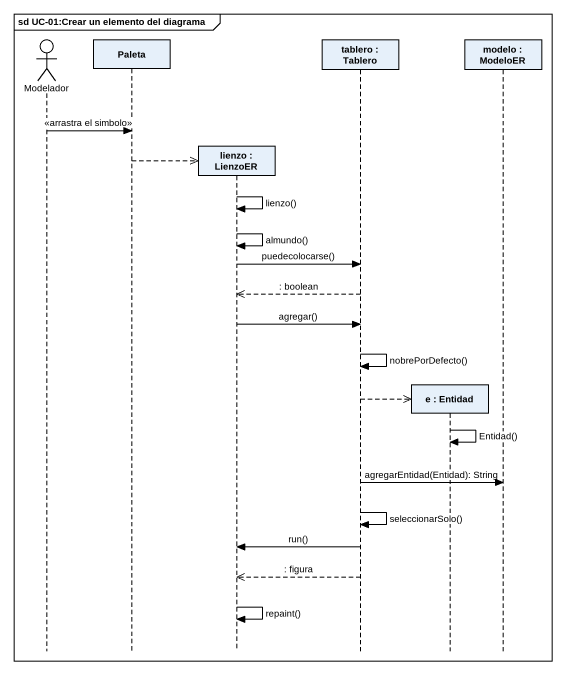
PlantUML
@startuml
mainframe sd UC-01:Crear un elemento del diagrama
hide footbox
actor Modelador
participant Paleta
participant "lienzo : LienzoER" as lienzo
participant "tablero : Tablero" as tablero
participant "e : Entidad" as e
participant "modelo : ModeloER" as modelo

Modelador -> Paleta : <<arrastra el simbolo>>
Paleta -->> lienzo **
lienzo -> lienzo : lienzo()
lienzo -> lienzo : almundo()
lienzo -> tablero : puedecolocarse()
tablero -->> lienzo : : boolean
lienzo -> tablero : agregar()
tablero -> tablero : nobrePorDefecto()
tablero -->> e **
e -> e : Entidad()
tablero -> modelo : agregarEntidad(Entidad): String
tablero -> tablero : seleccionarSolo()
tablero -> lienzo : run()
tablero -->> lienzo : : figura
lienzo -> lienzo : repaint()
@enduml
